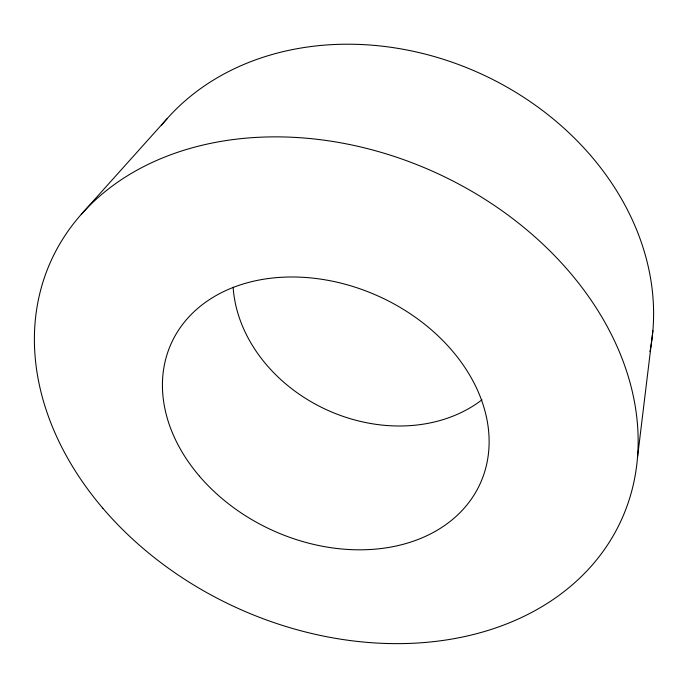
<?xml version="1.0" encoding="UTF-8"?>
<svg xmlns="http://www.w3.org/2000/svg" width="688" height="688" viewBox="0 0 688 688"><rect width="100%" height="100%" fill="white"/><g stroke="black" fill="none" stroke-linecap="round" stroke-linejoin="round"><path stroke-width="1.03" d="M637.484 457.58L652.886 330.627M81.261 214.372L167.012 118.766M161.517 125.25A274.77 226.472 24.4 0 1 482.52 74.536A274.77 226.472 24.4 0 1 649.936 351.714M482.013 399.771A149.081 122.111 24.4 0 1 327.428 410.151A149.081 122.111 24.4 0 1 233.129 287.154M102.804 508.2A313.221 239.226 24.4 0 0 618.744 525.486A313.221 239.226 24.4 0 0 287.266 137.058A313.221 239.226 24.4 0 0 102.804 508.2M199.443 476.173A169.626 128.518 24.4 0 0 478.616 486.898A169.626 128.518 24.4 0 0 299.246 277.126A169.626 128.518 24.4 0 0 199.443 476.173"/></g></svg>
